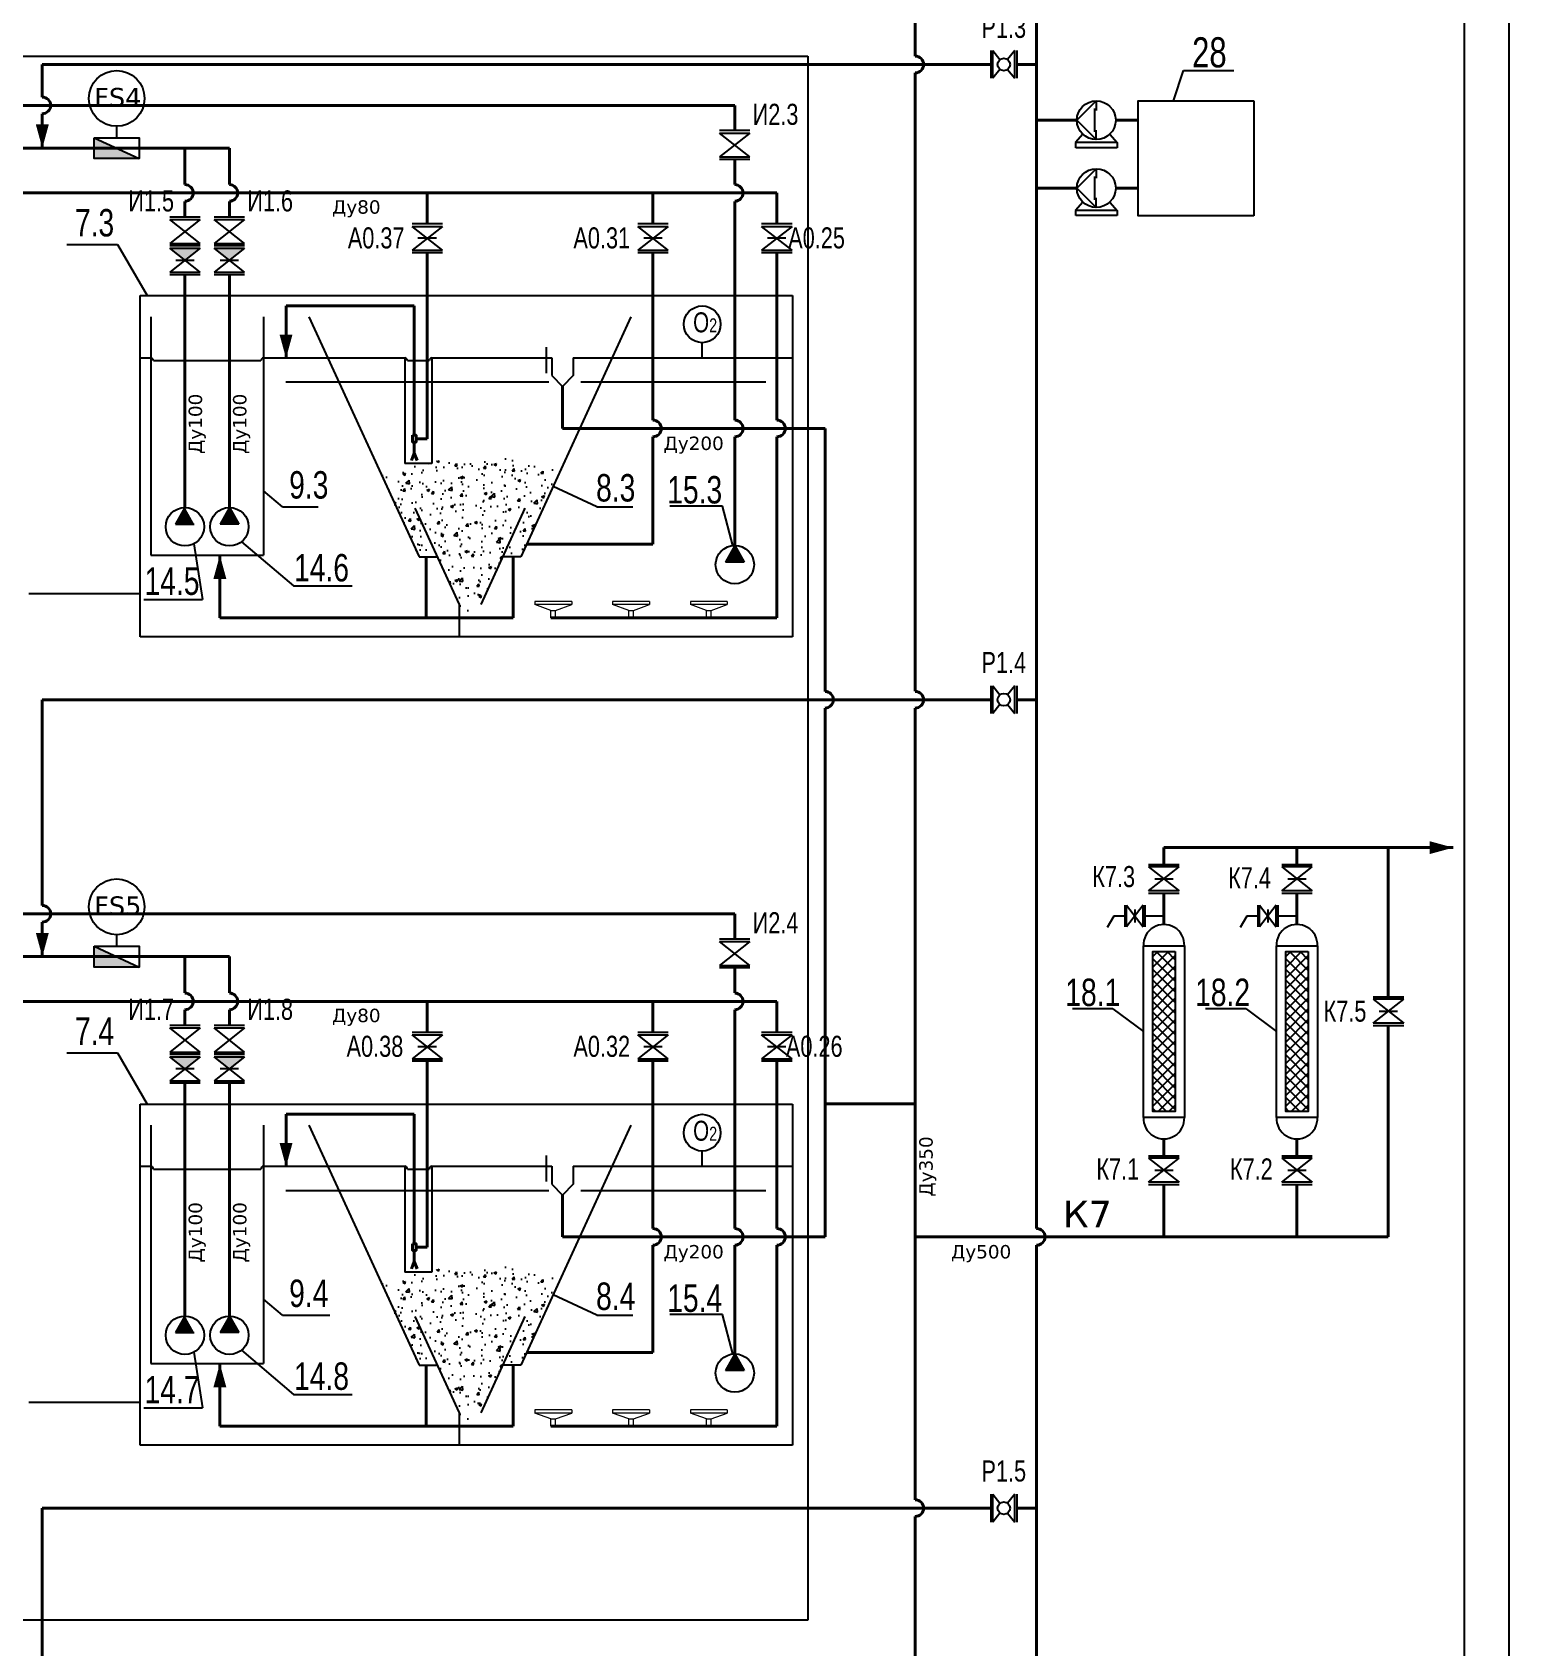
# Model space of a CAD drawing. Extents: x 431547 to 432141, y 118589 to 119430.
# Drawn here: x 431975.7 to 432141.1, y 119051.7 to 119232.6 of the extents above; entities that cross this region are included whole.
import ezdxf

# ---------------------------------------------------------------- set-up
doc = ezdxf.new("R2010")
doc.units = 0
doc.header["$LTSCALE"] = 300
doc.header["$MEASUREMENT"] = 0
doc.linetypes.add('DASHED2', pattern=[9.525, 6.35, -3.175])
doc.linetypes.add('HIDDEN2', pattern=[4.7625, 3.175, -1.5875])
for name, color, linetype in [('1', 7, 'CONTINUOUS'), ('Обозначение задвижек', 7, 'CONTINUOUS'), ('Слой1', 7, 'CONTINUOUS')]:
    doc.layers.add(name, color=color, linetype=linetype)
for name, color, linetype, lineweight, true_color in [('А0', 7, 'CONTINUOUS', 40, 0x00befa), ('И1', 7, 'CONTINUOUS', 40, 0xfa8200), ('И2', 7, 'CONTINUOUS', 40, 0xc86400), ('К7', 7, 'CONTINUOUS', 40, 0x0000fa), ('Р1', 7, 'CONTINUOUS', 40, 0xfa00fa)]:
    doc.layers.add(name, color=color, linetype=linetype, lineweight=lineweight, true_color=true_color)
doc.layers.add('воздух', color=140, linetype='CONTINUOUS', lineweight=15)
doc.layers.add('Запорная арматура', color=200, linetype='CONTINUOUS', lineweight=20)
doc.styles.add('MONARCH', font='monarch', dxfattribs={"width": 0.77})

msp = doc.modelspace()

# ---------------------------------------------------------------- hatches: boundary and pattern name
at = {"layer": '1', "ltscale": 0.5}
for points in [[(431982.67, 119220.75), (431982.67, 119218.42), (431987.7, 119218.42)], [(431982.67, 119130.2), (431982.67, 119127.87), (431987.7, 119127.87)]]:
    msp.add_hatch(color=256, dxfattribs=at).paths.add_polyline_path(points)
at = {"layer": '1', "ltscale": 0.4}
h = msp.add_hatch(color=256, dxfattribs=at)
h.dxf.hatch_style = 1
h.paths.add_polyline_path([(431992.84, 119207.02), (431994.55, 119208.37), (431991.13, 119208.37)])
h = msp.add_hatch(color=256, dxfattribs=at)
h.dxf.hatch_style = 1
h.paths.add_polyline_path([(431997.81, 119207.02), (431999.52, 119208.37), (431996.1, 119208.37)])
h = msp.add_hatch(dxfattribs=at)
h.set_pattern_fill('AR-CONC', color=34, scale=0.447867)
h.set_pattern_definition([(50, (429424.4313, 120249.917), (3.2123723, -0.2810462), [0.3359003, -3.6949035]), (355, (429424.4313, 120249.917), (-0.6214216, 3.368821), [0.2687203, -2.9559228]), (100.45144, (429424.699, 120249.8936), (2.5909508, 3.087775), [0.2854713, -3.1401848]), (46.1842, (429424.4313, 120250.8127), (4.7798227, -0.7413064), [0.5038505, -5.542355]), (96.63564, (429424.8296, 120250.751), (4.186043, 4.362757), [0.428207, -4.71028]), (351.18416, (429424.4313, 120250.8127), (4.186043, 4.362757), [0.40308, -4.433884]), (21, (429424.8792, 120250.5888), (2.6733503, -1.8031975), [0.3359003, -3.6949035]), (326, (429424.8792, 120250.5888), (1.0897293, 3.2477084), [0.2687203, -2.9559228]), (71.45144, (429425.102, 120250.4385), (3.7630795, 1.444511), [0.2854713, -3.1401848]), (37.5, (429424.4313, 120249.917), (0.05446, 1.49092202), [0, -2.9200934, 0, -3.0007095, 0, -2.9671195]), (7.5, (429424.4313, 120249.917), (1.1782019, 1.7664403), [0, -1.7108523, 0, -2.8529134, 0, -1.1308644]), (327.5, (429423.4326, 120249.917), (2.390815, -0.10101585), [0, -1.1196677, 0, -3.4933633, 0, -4.6354244]), (317.5, (429422.9847, 120249.917), (2.611899, 0.4483373), [0, -1.455568, 0, -2.3199515, 0, -3.2918231])])
edge = h.paths.add_edge_path()
edge.add_spline(control_points=[(432024.76, 119185.41), (432024.47, 119185.38), (432023.23, 119185.19), (432019.64, 119183.97), (432016.47, 119183.96), (432014.4, 119183.95)], knot_values=[0, 0, 0, 0, 80.804269, 342.164733, 830.449842, 830.449842, 830.449842, 830.449842], degree=3, periodic=0)
edge.add_line((432014.4, 119183.95), (432019.06, 119173.82))
edge.add_line((432019.06, 119173.82), (432021.09, 119173.82))
edge.add_line((432021.09, 119173.82), (432020.89, 119174.25))
edge.add_line((432020.89, 119174.25), (432024.76, 119175.87))
edge.add_line((432024.76, 119175.87), (432024.76, 119185.41))
edge = h.paths.add_edge_path()
edge.add_spline(control_points=[(432034.87, 119183.43), (432033.74, 119183.65), (432028.14, 119185.21), (432025.84, 119185.51), (432024.76, 119185.41)], knot_values=[830.449842, 830.449842, 830.449842, 830.449842, 1167.258754, 1468.321581, 1468.321581, 1468.321581, 1468.321581], degree=3, periodic=0)
edge.add_line((432024.76, 119185.41), (432024.76, 119175.87))
edge.add_line((432024.76, 119175.87), (432028.62, 119174.25))
edge.add_line((432028.62, 119174.25), (432028.42, 119173.82))
edge.add_line((432028.42, 119173.82), (432030.46, 119173.82))
edge.add_line((432030.46, 119173.82), (432034.87, 119183.43))
h.paths.add_polyline_path([(432028.62, 119174.25), (432024.76, 119175.87), (432020.89, 119174.25), (432021.09, 119173.82), (432024.2, 119167.05), (432025.31, 119167.05)])
at = {"layer": '1', "ltscale": 0.3}
h = msp.add_hatch(color=124, dxfattribs=at)
h.dxf.hatch_style = 1
h.paths.add_polyline_path([(431992.84, 119179.33), (431991.78, 119177.47), (431993.88, 119177.47)])
h = msp.add_hatch(color=124, dxfattribs=at)
h.dxf.hatch_style = 1
h.paths.add_polyline_path([(431997.81, 119179.33), (431998.86, 119177.47), (431996.77, 119177.47)])
h = msp.add_hatch(color=1, dxfattribs=at)
h.dxf.hatch_style = 1
h.paths.add_polyline_path([(432054.42, 119175.09), (432055.47, 119173.23), (432053.38, 119173.23)])
at = {"layer": '1'}
h = msp.add_hatch(dxfattribs=at)
h.set_pattern_fill('ANSI37', color=124, scale=0.266588, angle=-90, style=0)
h.set_pattern_definition([(315, (431581.0184, 119364.1285), (0.5985061, 0.5985061), []), (45, (431581.0184, 119364.1285), (-0.5985061, 0.5985061), [])])
h.paths.add_polyline_path([(432101.24, 119111.68), (432103.75, 119111.68), (432103.75, 119129.59), (432101.24, 119129.59)])
h = msp.add_hatch(dxfattribs=at)
h.set_pattern_fill('ANSI37', color=124, scale=0.266588, angle=-90, style=0)
h.set_pattern_definition([(315, (431595.9244, 119364.1285), (0.5985061, 0.5985061), []), (45, (431595.9244, 119364.1285), (-0.5985061, 0.5985061), [])])
h.paths.add_polyline_path([(432116.14, 119111.68), (432118.66, 119111.68), (432118.66, 119129.59), (432116.14, 119129.59)])
at = {"layer": '1', "ltscale": 0.4}
h = msp.add_hatch(color=256, dxfattribs=at)
h.dxf.hatch_style = 1
h.paths.add_polyline_path([(431992.84, 119116.47), (431994.55, 119117.82), (431991.13, 119117.82)])
h = msp.add_hatch(color=256, dxfattribs=at)
h.dxf.hatch_style = 1
h.paths.add_polyline_path([(431997.81, 119116.47), (431999.52, 119117.82), (431996.1, 119117.82)])
h = msp.add_hatch(dxfattribs=at)
h.set_pattern_fill('AR-CONC', color=34, scale=0.447867)
h.set_pattern_definition([(50, (429424.4313, 120159.3676), (3.2123723, -0.2810462), [0.3359003, -3.6949035]), (355, (429424.4313, 120159.3676), (-0.6214216, 3.368821), [0.2687203, -2.9559228]), (100.45144, (429424.699, 120159.344), (2.5909508, 3.087775), [0.2854713, -3.1401848]), (46.1842, (429424.4313, 120160.2633), (4.7798227, -0.7413064), [0.5038505, -5.542355]), (96.63564, (429424.8296, 120160.2015), (4.186043, 4.362757), [0.428207, -4.71028]), (351.18416, (429424.4313, 120160.2633), (4.186043, 4.362757), [0.40308, -4.433884]), (21, (429424.8792, 120160.0394), (2.6733503, -1.8031975), [0.3359003, -3.6949035]), (326, (429424.8792, 120160.0394), (1.0897293, 3.2477084), [0.2687203, -2.9559228]), (71.45144, (429425.102, 120159.889), (3.7630795, 1.444511), [0.2854713, -3.1401848]), (37.5, (429424.4313, 120159.3676), (0.05446, 1.49092202), [0, -2.9200934, 0, -3.0007095, 0, -2.9671195]), (7.5, (429424.4313, 120159.3676), (1.1782019, 1.7664403), [0, -1.7108523, 0, -2.8529134, 0, -1.1308644]), (327.5, (429423.4326, 120159.3676), (2.390815, -0.10101585), [0, -1.1196677, 0, -3.4933633, 0, -4.6354244]), (317.5, (429422.9847, 120159.3676), (2.611899, 0.4483373), [0, -1.455568, 0, -2.3199515, 0, -3.2918231])])
edge = h.paths.add_edge_path()
edge.add_spline(control_points=[(432024.76, 119094.86), (432024.47, 119094.83), (432023.23, 119094.64), (432019.64, 119093.42), (432016.47, 119093.41), (432014.4, 119093.4)], knot_values=[0, 0, 0, 0, 80.804269, 342.164733, 830.449842, 830.449842, 830.449842, 830.449842], degree=3, periodic=0)
edge.add_line((432014.4, 119093.4), (432019.06, 119083.27))
edge.add_line((432019.06, 119083.27), (432021.09, 119083.27))
edge.add_line((432021.09, 119083.27), (432020.89, 119083.7))
edge.add_line((432020.89, 119083.7), (432024.76, 119085.32))
edge.add_line((432024.76, 119085.32), (432024.76, 119094.86))
edge = h.paths.add_edge_path()
edge.add_spline(control_points=[(432034.87, 119092.88), (432033.74, 119093.1), (432028.14, 119094.66), (432025.84, 119094.96), (432024.76, 119094.86)], knot_values=[830.449842, 830.449842, 830.449842, 830.449842, 1167.258754, 1468.321581, 1468.321581, 1468.321581, 1468.321581], degree=3, periodic=0)
edge.add_line((432024.76, 119094.86), (432024.76, 119085.32))
edge.add_line((432024.76, 119085.32), (432028.62, 119083.7))
edge.add_line((432028.62, 119083.7), (432028.42, 119083.27))
edge.add_line((432028.42, 119083.27), (432030.46, 119083.27))
edge.add_line((432030.46, 119083.27), (432034.87, 119092.88))
h.paths.add_polyline_path([(432028.62, 119083.7), (432024.76, 119085.32), (432020.89, 119083.7), (432021.09, 119083.27), (432024.2, 119076.5), (432025.31, 119076.5)])
at = {"layer": '1', "ltscale": 0.3}
h = msp.add_hatch(color=1, dxfattribs=at)
h.dxf.hatch_style = 1
h.paths.add_polyline_path([(431992.84, 119088.78), (431991.78, 119086.92), (431993.88, 119086.92)])
h = msp.add_hatch(color=1, dxfattribs=at)
h.dxf.hatch_style = 1
h.paths.add_polyline_path([(431997.81, 119088.78), (431998.86, 119086.92), (431996.77, 119086.92)])
h = msp.add_hatch(color=1, dxfattribs=at)
h.dxf.hatch_style = 1
h.paths.add_polyline_path([(432054.42, 119084.54), (432055.47, 119082.68), (432053.38, 119082.68)])

# ---------------------------------------------------------------- linework, layer by layer
at = {"layer": '1'}
for p, q in [((432083.09, 119230.52), (432083.09, 119227.41)), ((432083.34, 119227.41), (432083.34, 119230.52)), ((432083.34, 119230.52), (432084.13, 119229.51)), ((432085.78, 119230.52), (432084.99, 119229.51)), ((432085.78, 119227.41), (432085.78, 119230.52)), ((432086.02, 119230.52), (432086.02, 119227.41)), ((432084.13, 119228.41), (432083.34, 119227.41)), ((432084.99, 119228.41), (432085.78, 119227.41)), ((432056.13, 119221.55), (432052.71, 119221.55)), ((432052.71, 119221.28), (432056.13, 119221.28)), ((432056.13, 119221.28), (432052.71, 119218.6)), ((432056.13, 119218.6), (432052.71, 119221.28)), ((432093.41, 119221.16), (432092.59, 119220.21)), ((432096.43, 119221.16), (432097.24, 119220.21)), ((432052.71, 119218.6), (432056.13, 119218.6)), ((432056.13, 119218.33), (432052.71, 119218.33)), ((432093.41, 119213.55), (432092.59, 119212.6)), ((432096.43, 119213.55), (432097.24, 119212.6)), ((431994.55, 119211.86), (431991.13, 119211.86)), ((431999.52, 119211.86), (431996.1, 119211.86)), ((431991.13, 119211.59), (431994.55, 119211.59)), ((431994.55, 119211.59), (431991.13, 119208.9)), ((431994.55, 119208.9), (431991.13, 119211.59)), ((431996.1, 119211.59), (431999.52, 119211.59)), ((431999.52, 119211.59), (431996.1, 119208.9)), ((431999.52, 119208.9), (431996.1, 119211.59)), ((432021.69, 119211.1), (432018.27, 119211.1)), ((432018.27, 119210.83), (432021.69, 119210.83)), ((432021.69, 119210.83), (432018.27, 119208.15)), ((432021.69, 119208.15), (432018.27, 119210.83)), ((432046.97, 119211.1), (432043.55, 119211.1)), ((432043.55, 119210.83), (432046.97, 119210.83)), ((432046.97, 119210.83), (432043.55, 119208.15)), ((432046.97, 119208.15), (432043.55, 119210.83)), ((432060.85, 119211.1), (432057.42, 119211.1)), ((432057.42, 119210.83), (432060.85, 119210.83)), ((432060.85, 119210.83), (432057.42, 119208.15)), ((432060.85, 119208.15), (432057.42, 119210.83)), ((431991.13, 119208.9), (431994.55, 119208.9)), ((431994.55, 119208.63), (431991.13, 119208.63)), ((431991.13, 119208.37), (431994.55, 119208.37)), ((431994.55, 119208.37), (431991.13, 119205.68)), ((431994.55, 119205.68), (431991.13, 119208.37)), ((431996.1, 119208.9), (431999.52, 119208.9)), ((431999.52, 119208.63), (431996.1, 119208.63)), ((431996.1, 119208.37), (431999.52, 119208.37)), ((431999.52, 119208.37), (431996.1, 119205.68)), ((431999.52, 119205.68), (431996.1, 119208.37)), ((432018.27, 119208.15), (432021.69, 119208.15)), ((432021.01, 119209.49), (432018.94, 119209.49)), ((432021.01, 119209.49), (432018.95, 119209.49)), ((432043.55, 119208.15), (432046.97, 119208.15)), ((432046.29, 119209.49), (432044.22, 119209.49)), ((432046.29, 119209.49), (432044.23, 119209.49)), ((432057.42, 119208.15), (432060.85, 119208.15)), ((432060.16, 119209.49), (432058.1, 119209.49)), ((432060.16, 119209.49), (432058.11, 119209.49)), ((431993.87, 119207.02), (431991.8, 119207.02)), ((431993.87, 119207.02), (431991.81, 119207.02)), ((431998.84, 119207.02), (431996.77, 119207.02)), ((431998.84, 119207.02), (431996.78, 119207.02)), ((432021.69, 119207.88), (432018.27, 119207.88)), ((432046.97, 119207.88), (432043.55, 119207.88)), ((432060.85, 119207.88), (432057.42, 119207.88)), ((431991.13, 119205.68), (431994.55, 119205.68)), ((431994.55, 119205.41), (431991.13, 119205.41)), ((431996.1, 119205.68), (431999.52, 119205.68)), ((431999.52, 119205.41), (431996.1, 119205.41)), ((432083.09, 119159.37), (432083.09, 119156.25)), ((432083.34, 119156.25), (432083.34, 119159.37)), ((432083.34, 119159.37), (432084.13, 119158.36)), ((432085.78, 119159.37), (432084.99, 119158.36)), ((432085.78, 119156.25), (432085.78, 119159.37)), ((432086.02, 119159.37), (432086.02, 119156.25)), ((432084.13, 119157.26), (432083.34, 119156.25)), ((432084.99, 119157.26), (432085.78, 119156.25)), ((432100.78, 119139.35), (432104.2, 119139.35)), ((432104.2, 119139.08), (432100.78, 119139.08)), ((432100.78, 119139.08), (432104.2, 119136.4)), ((432100.78, 119136.4), (432104.2, 119139.08)), ((432101.46, 119137.74), (432103.52, 119137.74)), ((432101.46, 119137.74), (432103.53, 119137.74)), ((432115.69, 119139.35), (432119.11, 119139.35)), ((432119.11, 119139.08), (432115.69, 119139.08)), ((432115.69, 119139.08), (432119.11, 119136.4)), ((432115.69, 119136.4), (432119.11, 119139.08)), ((432116.37, 119137.74), (432118.43, 119137.74)), ((432116.37, 119137.74), (432118.44, 119137.74)), ((432104.2, 119136.4), (432100.78, 119136.4)), ((432100.78, 119136.13), (432104.2, 119136.13)), ((432119.11, 119136.4), (432115.69, 119136.4)), ((432115.69, 119136.13), (432119.11, 119136.13)), ((432056.13, 119131), (432052.71, 119131)), ((432052.71, 119130.73), (432056.13, 119130.73)), ((432056.13, 119130.73), (432052.71, 119128.05)), ((432056.13, 119128.05), (432052.71, 119130.73)), ((432052.71, 119128.05), (432056.13, 119128.05)), ((432056.13, 119127.78), (432052.71, 119127.78)), ((432125.92, 119124.53), (432129.35, 119124.53)), ((432129.35, 119124.26), (432125.92, 119124.26)), ((432125.92, 119124.26), (432129.35, 119121.58)), ((432125.92, 119121.58), (432129.35, 119124.26)), ((431994.55, 119121.31), (431991.13, 119121.31)), ((431999.52, 119121.31), (431996.1, 119121.31)), ((432129.35, 119121.58), (432125.92, 119121.58)), ((432125.92, 119121.31), (432129.35, 119121.31)), ((432126.61, 119122.92), (432128.66, 119122.92)), ((432126.61, 119122.92), (432128.67, 119122.92)), ((431991.13, 119121.04), (431994.55, 119121.04)), ((431994.55, 119121.04), (431991.13, 119118.35)), ((431994.55, 119118.35), (431991.13, 119121.04)), ((431996.1, 119121.04), (431999.52, 119121.04)), ((431999.52, 119121.04), (431996.1, 119118.35)), ((431999.52, 119118.35), (431996.1, 119121.04)), ((432021.69, 119120.55), (432018.27, 119120.55)), ((432018.27, 119120.28), (432021.69, 119120.28)), ((432021.69, 119120.28), (432018.27, 119117.6)), ((432021.69, 119117.6), (432018.27, 119120.28)), ((432046.97, 119120.55), (432043.55, 119120.55)), ((432043.55, 119120.28), (432046.97, 119120.28)), ((432046.97, 119120.28), (432043.55, 119117.6)), ((432046.97, 119117.6), (432043.55, 119120.28)), ((432060.85, 119120.55), (432057.42, 119120.55)), ((432057.42, 119120.28), (432060.85, 119120.28)), ((432060.85, 119120.28), (432057.42, 119117.6)), ((432060.85, 119117.6), (432057.42, 119120.28)), ((431991.13, 119118.35), (431994.55, 119118.35)), ((431994.55, 119118.08), (431991.13, 119118.08)), ((431991.13, 119117.82), (431994.55, 119117.82)), ((431994.55, 119117.82), (431991.13, 119115.13)), ((431994.55, 119115.13), (431991.13, 119117.82)), ((431996.1, 119118.35), (431999.52, 119118.35)), ((431999.52, 119118.08), (431996.1, 119118.08)), ((431996.1, 119117.82), (431999.52, 119117.82)), ((431999.52, 119117.82), (431996.1, 119115.13)), ((431999.52, 119115.13), (431996.1, 119117.82)), ((432021.01, 119118.94), (432018.94, 119118.94)), ((432021.01, 119118.94), (432018.95, 119118.94)), ((432046.29, 119118.94), (432044.22, 119118.94)), ((432046.29, 119118.94), (432044.23, 119118.94)), ((432060.16, 119118.94), (432058.1, 119118.94)), ((432060.16, 119118.94), (432058.11, 119118.94)), ((431993.87, 119116.47), (431991.8, 119116.47)), ((431993.87, 119116.47), (431991.81, 119116.47)), ((431998.84, 119116.47), (431996.77, 119116.47)), ((431998.84, 119116.47), (431996.78, 119116.47)), ((432018.27, 119117.6), (432021.69, 119117.6)), ((432021.69, 119117.33), (432018.27, 119117.33)), ((432043.55, 119117.6), (432046.97, 119117.6)), ((432046.97, 119117.33), (432043.55, 119117.33)), ((432057.42, 119117.6), (432060.85, 119117.6)), ((432060.85, 119117.33), (432057.42, 119117.33)), ((431991.13, 119115.13), (431994.55, 119115.13)), ((431994.55, 119114.86), (431991.13, 119114.86)), ((431996.1, 119115.13), (431999.52, 119115.13)), ((431999.52, 119114.86), (431996.1, 119114.86)), ((432100.78, 119106.72), (432104.2, 119106.72)), ((432104.2, 119106.45), (432100.78, 119106.45)), ((432100.78, 119103.77), (432104.2, 119106.45)), ((432100.78, 119106.45), (432104.2, 119103.77)), ((432101.46, 119105.11), (432103.52, 119105.11)), ((432101.46, 119105.11), (432103.53, 119105.11)), ((432115.69, 119106.72), (432119.11, 119106.72)), ((432119.11, 119106.45), (432115.69, 119106.45)), ((432115.69, 119103.77), (432119.11, 119106.45)), ((432115.69, 119106.45), (432119.11, 119103.77)), ((432116.37, 119105.11), (432118.43, 119105.11)), ((432116.37, 119105.11), (432118.44, 119105.11)), ((432104.2, 119103.77), (432100.78, 119103.77)), ((432100.78, 119103.5), (432104.2, 119103.5)), ((432119.11, 119103.77), (432115.69, 119103.77)), ((432115.69, 119103.5), (432119.11, 119103.5)), ((432083.09, 119068.82), (432083.09, 119065.7)), ((432083.34, 119065.7), (432083.34, 119068.82)), ((432083.34, 119068.82), (432084.13, 119067.81)), ((432085.78, 119068.82), (432084.99, 119067.81)), ((432085.78, 119065.7), (432085.78, 119068.82)), ((432086.02, 119068.82), (432086.02, 119065.7)), ((432084.13, 119066.71), (432083.34, 119065.7)), ((432084.99, 119066.71), (432085.78, 119065.7))]:
    msp.add_line(p, q, dxfattribs=at)
at = {"layer": '1', "ltscale": 10}
for p, q in [((432092.75, 119222.72), (432094.92, 119224.88)), ((432094.92, 119224.88), (432094.92, 119223.82)), ((432092.75, 119222.72), (432094.92, 119220.56)), ((432094.73, 119224.02), (432094.73, 119221.4)), ((431985.19, 119220.75), (431985.19, 119222.04)), ((432094.92, 119220.56), (432094.92, 119221.62)), ((432092.75, 119215.11), (432094.92, 119217.27)), ((432094.92, 119217.27), (432094.92, 119216.21)), ((432094.73, 119216.41), (432094.73, 119213.79)), ((432092.75, 119215.11), (432094.92, 119212.95)), ((432094.92, 119212.95), (432094.92, 119214.01)), ((431985.19, 119130.2), (431985.19, 119131.49))]:
    msp.add_line(p, q, dxfattribs=at)
at = {"layer": '1', "ltscale": 0.4}
for p, q in [((432112.57, 119224.88), (432112.57, 119212.01)), ((432096.78, 119123.19), (432092.25, 119123.19)), ((432096.78, 119123.19), (432100.19, 119120.63)), ((432111.69, 119123.19), (432107.15, 119123.19)), ((432111.69, 119123.19), (432115.1, 119120.63))]:
    msp.add_line(p, q, dxfattribs=at)
at = {"layer": '1', "ltscale": 0.5}
for p, q in [((431982.67, 119220.75), (431987.7, 119218.42)), ((431982.67, 119130.2), (431987.7, 119127.87))]:
    msp.add_line(p, q, dxfattribs=at)
at = {"layer": '1', "ltscale": 0.166667}
for p, q in [((432092.59, 119220.21), (432092.59, 119219.64)), ((432097.24, 119220.21), (432092.59, 119220.21)), ((432097.27, 119219.64), (432092.62, 119219.64)), ((432097.24, 119220.21), (432097.24, 119219.64)), ((432092.59, 119212.6), (432092.59, 119212.03)), ((432097.24, 119212.6), (432092.59, 119212.6)), ((432097.27, 119212.03), (432092.62, 119212.03)), ((432097.24, 119212.6), (432097.24, 119212.03))]:
    msp.add_line(p, q, dxfattribs=at)
at = {"layer": '1', "color": 1, "ltscale": 0.4}
for p, q in [((431979.61, 119208.79), (431985.27, 119208.79)), ((431985.27, 119208.79), (431988.61, 119203.07)), ((431987.83, 119164.86), (431987.83, 119203.07)), ((431987.83, 119203.07), (432060.9, 119203.07)), ((432060.9, 119203.07), (432060.9, 119164.86)), ((431989, 119200.7), (431989, 119174)), ((432001.64, 119200.7), (432001.64, 119174)), ((432006.71, 119200.7), (432019.06, 119173.82)), ((432042.8, 119200.7), (432030.46, 119173.82)), ((432033.29, 119197.29), (432033.29, 119194.39)), ((432017.45, 119196.11), (432017.45, 119184.25)), ((432020.51, 119196.11), (432020.51, 119184.25)), ((432033.94, 119196.11), (432033.94, 119194.11)), ((432036.31, 119196.11), (432036.31, 119194.11)), ((432033.94, 119194.11), (432035.12, 119192.88)), ((432036.31, 119194.11), (432035.12, 119192.88)), ((432020.51, 119184.25), (432017.45, 119184.25)), ((432003.76, 119179.43), (432001.64, 119181.22)), ((432038.99, 119179.43), (432034.07, 119181.69)), ((432003.76, 119179.43), (432007.77, 119179.43)), ((432018.59, 119179.26), (432023.54, 119168.48)), ((432030.92, 119179.26), (432025.97, 119168.48)), ((432038.99, 119179.43), (432043, 119179.43)), ((432053.04, 119179.49), (432047.16, 119179.49)), ((432054.2, 119175.08), (432053.04, 119179.49)), ((431989, 119174), (432001.64, 119174)), ((431993.82, 119175.27), (431994.79, 119169.04)), ((431999.17, 119175.5), (432005.01, 119170.55)), ((432019.06, 119173.82), (432021.09, 119173.82)), ((432030.46, 119173.82), (432028.42, 119173.82)), ((432005.01, 119170.55), (432011.55, 119170.55)), ((431988.25, 119169.04), (431994.79, 119169.04)), ((432023.54, 119168.48), (432023.54, 119164.86)), ((432060.9, 119164.86), (431987.83, 119164.86)), ((431979.61, 119118.24), (431985.27, 119118.24)), ((431985.27, 119118.24), (431988.61, 119112.52)), ((431987.83, 119074.32), (431987.83, 119112.52)), ((431987.83, 119112.52), (432060.9, 119112.52)), ((432060.9, 119112.52), (432060.9, 119074.32)), ((431989, 119110.15), (431989, 119083.45)), ((432001.64, 119110.15), (432001.64, 119083.45)), ((432006.71, 119110.15), (432019.06, 119083.27)), ((432042.8, 119110.15), (432030.46, 119083.27)), ((432017.45, 119105.56), (432017.45, 119093.7)), ((432020.51, 119105.56), (432020.51, 119093.7)), ((432033.29, 119106.74), (432033.29, 119103.84)), ((432033.94, 119105.56), (432033.94, 119103.56)), ((432036.31, 119105.56), (432036.31, 119103.56)), ((432033.94, 119103.56), (432035.12, 119102.33)), ((432036.31, 119103.56), (432035.12, 119102.33)), ((432020.51, 119093.7), (432017.45, 119093.7)), ((432003.76, 119088.88), (432001.64, 119090.67)), ((432038.99, 119088.88), (432034.07, 119091.14)), ((432003.76, 119088.88), (432009.08, 119088.88)), ((432038.99, 119088.88), (432043, 119088.88)), ((432053.04, 119088.94), (432047.16, 119088.94)), ((432054.2, 119084.53), (432053.04, 119088.94)), ((432018.59, 119088.71), (432023.54, 119077.93)), ((432030.92, 119088.71), (432025.97, 119077.93)), ((431989, 119083.45), (432001.64, 119083.45)), ((431993.82, 119084.72), (431994.79, 119078.49)), ((431999.17, 119084.95), (432005.01, 119080)), ((432019.06, 119083.27), (432021.09, 119083.27)), ((432030.46, 119083.27), (432028.42, 119083.27)), ((432005.01, 119080), (432011.55, 119080)), ((431988.25, 119078.49), (431994.79, 119078.49)), ((432023.54, 119077.93), (432023.54, 119074.32)), ((432060.9, 119074.32), (431987.83, 119074.32))]:
    msp.add_line(p, q, dxfattribs=at)
at = {"layer": '1', "color": 4, "ltscale": 0.4}
for p, q in [((431987.83, 119196.11), (431989, 119196.11)), ((431989.3, 119195.79), (432001.35, 119195.79)), ((432001.64, 119196.11), (432017.45, 119196.11)), ((432017.75, 119195.79), (432020.21, 119195.79)), ((432020.51, 119196.11), (432033.94, 119196.11)), ((432036.31, 119196.11), (432060.9, 119196.11)), ((431987.83, 119105.56), (431989, 119105.56)), ((431989.3, 119105.24), (432001.35, 119105.24)), ((432001.64, 119105.56), (432017.45, 119105.56)), ((432017.75, 119105.24), (432020.21, 119105.24)), ((432020.51, 119105.56), (432033.94, 119105.56)), ((432036.31, 119105.56), (432060.9, 119105.56))]:
    msp.add_line(p, q, dxfattribs=at)
at = {"layer": '1', "color": 4, "linetype": 'HIDDEN2', "ltscale": 0.25}
for p, q in [((432004.12, 119193.4), (432033.58, 119193.4)), ((432037.19, 119193.4), (432057.91, 119193.4)), ((432004.12, 119102.85), (432033.58, 119102.85)), ((432037.19, 119102.85), (432057.91, 119102.85))]:
    msp.add_line(p, q, dxfattribs=at)
at = {"layer": '1', "color": 124}
for p, q in [((431992.84, 119179.33), (431991.78, 119177.47)), ((431997.81, 119179.33), (431996.77, 119177.47)), ((431997.81, 119179.33), (431998.86, 119177.47)), ((431997.81, 119088.78), (431996.77, 119086.92))]:
    msp.add_line(p, q, dxfattribs=at)
at = {"layer": '1', "color": 124, "ltscale": 0.3}
for p, q in [((431991.78, 119177.47), (431993.88, 119177.47)), ((431998.86, 119177.47), (431996.77, 119177.47))]:
    msp.add_line(p, q, dxfattribs=at)
at = {"layer": '1', "color": 1}
for p, q in [((432054.42, 119175.09), (432053.38, 119173.23)), ((432054.42, 119175.09), (432055.47, 119173.23)), ((431992.84, 119088.78), (431991.78, 119086.92)), ((431997.81, 119088.78), (431998.86, 119086.92)), ((432054.42, 119084.54), (432053.38, 119082.68)), ((432054.42, 119084.54), (432055.47, 119082.68))]:
    msp.add_line(p, q, dxfattribs=at)
at = {"layer": '1', "color": 1, "ltscale": 0.3}
for p, q in [((432055.47, 119173.23), (432053.38, 119173.23)), ((431991.78, 119086.92), (431993.88, 119086.92)), ((431998.86, 119086.92), (431996.77, 119086.92)), ((432055.47, 119082.68), (432053.38, 119082.68))]:
    msp.add_line(p, q, dxfattribs=at)
at = {"layer": '1', "color": 22, "ltscale": 0.4}
for p, q in [((431975.34, 119169.69), (431987.83, 119169.69)), ((431975.34, 119079.14), (431987.83, 119079.14))]:
    msp.add_line(p, q, dxfattribs=at)
at = {"layer": '1', "color": 64}
for p, q in [((432098.1, 119134.78), (432098.1, 119132.38)), ((432098.29, 119132.38), (432098.29, 119134.78)), ((432100.17, 119134.78), (432098.29, 119132.38)), ((432098.29, 119134.78), (432100.17, 119132.38)), ((432099.23, 119134.3), (432099.23, 119132.86)), ((432099.23, 119134.3), (432099.23, 119132.86)), ((432100.17, 119132.38), (432100.17, 119134.78)), ((432100.36, 119134.78), (432100.36, 119132.38)), ((432113.01, 119134.78), (432113.01, 119132.38)), ((432113.2, 119132.38), (432113.2, 119134.78)), ((432115.08, 119134.78), (432113.2, 119132.38)), ((432113.2, 119134.78), (432115.08, 119132.38)), ((432114.14, 119134.3), (432114.14, 119132.86)), ((432114.14, 119134.3), (432114.14, 119132.86)), ((432115.08, 119132.38), (432115.08, 119134.78)), ((432115.26, 119134.78), (432115.26, 119132.38))]:
    msp.add_line(p, q, dxfattribs=at)
at = {"layer": '1', "color": 64, "ltscale": 0.4}
for p, q in [((432096.89, 119133.58), (432096.14, 119132.29)), ((432098.1, 119133.58), (432096.89, 119133.58)), ((432102.49, 119133.58), (432100.36, 119133.58)), ((432111.79, 119133.58), (432111.05, 119132.29)), ((432113.01, 119133.58), (432111.79, 119133.58)), ((432117.4, 119133.58), (432115.26, 119133.58))]:
    msp.add_line(p, q, dxfattribs=at)
at = {"layer": '1', "ltscale": 0.4}
for points in [[(431547.12, 119429.85), (432141.12, 119429.85), (432141.12, 118588.85), (431547.12, 118588.85)], [(432136.12, 118593.85), (431567.12, 118593.85), (431567.12, 119424.85), (432136.12, 119424.85)]]:
    msp.add_lwpolyline(points, close=True, dxfattribs=at)
at = {"layer": '1', "linetype": 'DASHED2', "ltscale": 0.4}
msp.add_lwpolyline([(431803.16, 119229.88), (432062.6, 119229.88), (432062.6, 119054.7), (431803.16, 119054.7)], close=True, dxfattribs=at)
at = {"layer": '1', "ltscale": 0.4}
msp.add_lwpolyline([(432112.57, 119212.01), (432099.6, 119212.01), (432099.6, 119224.88), (432112.57, 119224.88)], dxfattribs=at)
at = {"layer": '1', "ltscale": 0.5}
for points in [[(431982.67, 119220.75), (431987.7, 119220.75), (431987.7, 119218.42), (431982.67, 119218.42)], [(431982.67, 119130.2), (431987.7, 119130.2), (431987.7, 119127.87), (431982.67, 119127.87)]]:
    msp.add_lwpolyline(points, close=True, dxfattribs=at)
at = {"layer": '1', "color": 124}
for points in [[(432104.79, 119130.24), (432104.79, 119111.02), (432100.19, 119111.02), (432100.19, 119130.24)], [(432103.75, 119129.59), (432103.75, 119111.68), (432101.24, 119111.68), (432101.24, 119129.59)], [(432119.7, 119130.24), (432119.7, 119111.02), (432115.1, 119111.02), (432115.1, 119130.24)], [(432118.66, 119129.59), (432118.66, 119111.68), (432116.14, 119111.68), (432116.14, 119129.59)]]:
    msp.add_lwpolyline(points, close=True, dxfattribs=at)
at = {"layer": '1', "ltscale": 0.5}
for centre in [(431985.19, 119225.16), (431985.19, 119134.61)]:
    msp.add_circle(centre, 3.12, dxfattribs=at)
at = {"layer": '1'}
for centre in [(432094.92, 119222.72), (432094.92, 119215.11)]:
    msp.add_circle(centre, 2.17, dxfattribs=at)
at = {"layer": '1', "color": 1}
for centre in [(431992.83, 119177.18), (431997.82, 119177.18), (432054.43, 119172.94), (431992.83, 119086.63), (431997.82, 119086.63), (432054.43, 119082.39)]:
    msp.add_circle(centre, 2.15, dxfattribs=at)
at = {"layer": '1', "color": 4, "ltscale": 0.4}
for centre, start, end in [((431988.94, 119195.75), 6.8212, 79.929), ((432001.71, 119195.75), 100.071, 173.1788), ((432017.39, 119195.75), 6.8212, 79.929), ((432020.57, 119195.75), 100.071, 173.1788), ((431988.94, 119105.2), 6.8212, 79.929), ((432001.71, 119105.2), 100.071, 173.1788), ((432017.39, 119105.2), 6.8212, 79.929), ((432020.57, 119105.2), 100.071, 173.1788)]:
    msp.add_arc(centre, 0.363, start, end, dxfattribs=at)
at = {"layer": '1', "color": 124}
for centre, start, end in [((432102.49, 119130.33), 357.6713, 182.3287), ((432117.4, 119130.33), 357.6713, 182.3287), ((432102.49, 119110.92), 177.5077, 2.4923), ((432117.4, 119110.92), 177.5077, 2.4923)]:
    msp.add_arc(centre, 2.3, start, end, dxfattribs=at)
at = {"layer": 'А0', "ltscale": 0.4}
for p, q in [((431887.21, 119214.57), (432059.14, 119214.57)), ((432019.98, 119211.1), (432019.98, 119214.57)), ((432045.26, 119211.1), (432045.26, 119214.57)), ((432059.14, 119211.1), (432059.14, 119214.57)), ((432019.98, 119187.04), (432019.98, 119207.85)), ((432045.26, 119189.12), (432045.26, 119207.88)), ((432059.14, 119189.12), (432059.14, 119207.88)), ((432018.72, 119187.04), (432019.98, 119187.04)), ((432045.26, 119175.24), (432045.26, 119187.25)), ((432059.14, 119166.98), (432059.14, 119187.25)), ((432031.11, 119175.24), (432045.26, 119175.24)), ((432033.83, 119166.98), (432059.14, 119166.98)), ((431887.21, 119124.02), (432059.14, 119124.02)), ((432019.98, 119120.55), (432019.98, 119124.02)), ((432045.26, 119120.55), (432045.26, 119124.02)), ((432059.14, 119120.55), (432059.14, 119124.02)), ((432019.98, 119096.49), (432019.98, 119117.3)), ((432045.26, 119098.57), (432045.26, 119117.33)), ((432059.14, 119098.57), (432059.14, 119117.33)), ((432018.72, 119096.49), (432019.98, 119096.49)), ((432045.26, 119084.69), (432045.26, 119096.7)), ((432059.14, 119076.43), (432059.14, 119096.7)), ((432031.11, 119084.69), (432045.26, 119084.69)), ((432033.83, 119076.43), (432059.14, 119076.43))]:
    msp.add_line(p, q, dxfattribs=at)
for centre in [(432045.26, 119188.19), (432059.14, 119188.19), (432045.26, 119097.64), (432059.14, 119097.64)]:
    msp.add_arc(centre, 0.935, 270, 90, dxfattribs=at)
at = {"layer": 'воздух', "color": 1, "ltscale": 0.4}
for p, q in [((432036.16, 119168.82), (432032.03, 119168.82)), ((432032.03, 119168.82), (432032.03, 119168.46)), ((432033.83, 119167.8), (432032.03, 119168.46)), ((432036.16, 119168.46), (432032.03, 119168.46)), ((432034.36, 119167.8), (432036.16, 119168.46)), ((432036.16, 119168.82), (432036.16, 119168.46)), ((432044.87, 119168.82), (432040.74, 119168.82)), ((432040.74, 119168.82), (432040.74, 119168.46)), ((432042.55, 119167.8), (432040.74, 119168.46)), ((432044.87, 119168.46), (432040.74, 119168.46)), ((432043.07, 119167.8), (432044.87, 119168.46)), ((432044.87, 119168.82), (432044.87, 119168.46)), ((432053.58, 119168.82), (432049.46, 119168.82)), ((432049.46, 119168.82), (432049.46, 119168.46)), ((432051.26, 119167.8), (432049.46, 119168.46)), ((432053.58, 119168.46), (432049.46, 119168.46)), ((432051.78, 119167.8), (432053.58, 119168.46)), ((432053.58, 119168.82), (432053.58, 119168.46)), ((432033.83, 119166.98), (432033.83, 119167.8)), ((432033.83, 119167.8), (432034.36, 119167.8)), ((432034.36, 119166.98), (432034.36, 119167.8)), ((432042.55, 119166.98), (432042.55, 119167.8)), ((432042.55, 119167.8), (432043.07, 119167.8)), ((432043.07, 119166.98), (432043.07, 119167.8)), ((432051.26, 119166.98), (432051.26, 119167.8)), ((432051.26, 119167.8), (432051.78, 119167.8)), ((432051.78, 119166.98), (432051.78, 119167.8)), ((432036.16, 119078.27), (432032.03, 119078.27)), ((432032.03, 119078.27), (432032.03, 119077.91)), ((432033.83, 119077.25), (432032.03, 119077.91)), ((432036.16, 119077.91), (432032.03, 119077.91)), ((432034.36, 119077.25), (432036.16, 119077.91)), ((432036.16, 119078.27), (432036.16, 119077.91)), ((432044.87, 119078.27), (432040.74, 119078.27)), ((432040.74, 119078.27), (432040.74, 119077.91)), ((432042.55, 119077.25), (432040.74, 119077.91)), ((432044.87, 119077.91), (432040.74, 119077.91)), ((432043.07, 119077.25), (432044.87, 119077.91)), ((432044.87, 119078.27), (432044.87, 119077.91)), ((432053.58, 119078.27), (432049.46, 119078.27)), ((432049.46, 119078.27), (432049.46, 119077.91)), ((432051.26, 119077.25), (432049.46, 119077.91)), ((432053.58, 119077.91), (432049.46, 119077.91)), ((432051.78, 119077.25), (432053.58, 119077.91)), ((432053.58, 119078.27), (432053.58, 119077.91)), ((432033.83, 119076.43), (432033.83, 119077.25)), ((432033.83, 119077.25), (432034.36, 119077.25)), ((432034.36, 119076.43), (432034.36, 119077.25)), ((432042.55, 119076.43), (432042.55, 119077.25)), ((432042.55, 119077.25), (432043.07, 119077.25)), ((432043.07, 119076.43), (432043.07, 119077.25)), ((432051.26, 119076.43), (432051.26, 119077.25)), ((432051.26, 119077.25), (432051.78, 119077.25)), ((432051.78, 119076.43), (432051.78, 119077.25))]:
    msp.add_line(p, q, dxfattribs=at)
at = {"layer": 'И1', "ltscale": 0.4}
for p, q in [((431997.81, 119219.58), (431855.37, 119219.58)), ((431992.84, 119215.51), (431992.84, 119219.58)), ((431997.81, 119215.51), (431997.81, 119219.58)), ((431992.84, 119211.86), (431992.84, 119213.63)), ((431997.81, 119211.86), (431997.81, 119213.63)), ((431992.84, 119179.33), (431992.84, 119205.41)), ((431997.81, 119179.33), (431997.81, 119205.41)), ((432018.53, 119201.94), (432004.16, 119201.94)), ((432004.16, 119201.94), (432004.16, 119196.11)), ((432018.53, 119201.94), (432018.53, 119187.43)), ((432018.53, 119186.67), (432018.53, 119185.42)), ((432018.53, 119185.42), (432018.21, 119184.6)), ((432018.53, 119185.42), (432018.85, 119184.6)), ((431996.75, 119174), (431996.75, 119166.99)), ((432019.87, 119173.82), (432019.87, 119166.99)), ((432029.59, 119166.99), (432029.59, 119173.82)), ((431996.75, 119166.99), (432029.59, 119166.99)), ((431997.81, 119129.03), (431855.37, 119129.03)), ((431992.84, 119124.96), (431992.84, 119129.03)), ((431997.81, 119124.96), (431997.81, 119129.03)), ((431992.84, 119121.31), (431992.84, 119123.09)), ((431997.81, 119121.31), (431997.81, 119123.09)), ((431992.84, 119088.78), (431992.84, 119114.86)), ((431997.81, 119088.78), (431997.81, 119114.86)), ((432018.53, 119111.39), (432004.16, 119111.39)), ((432004.16, 119111.39), (432004.16, 119105.56)), ((432018.53, 119111.39), (432018.53, 119096.88)), ((432018.53, 119096.12), (432018.53, 119094.87)), ((432018.53, 119094.87), (432018.21, 119094.05)), ((432018.53, 119094.87), (432018.85, 119094.05)), ((431996.75, 119083.45), (431996.75, 119076.44)), ((432019.87, 119083.27), (432019.87, 119076.44)), ((432029.59, 119076.44), (432029.59, 119083.27)), ((431996.75, 119076.44), (432029.59, 119076.44))]:
    msp.add_line(p, q, dxfattribs=at)
for points in [[(432004.16, 119196.05, 0, 1.45, 0), (432004.16, 119198.71, 0.903, 0.903, 0)], [(431996.75, 119174, 0, 1.45, 0), (431996.75, 119171.34, 0.903, 0.903, 0)], [(432004.16, 119105.5, 0, 1.45, 0), (432004.16, 119108.16, 0.903, 0.903, 0)], [(431996.75, 119083.45, 0, 1.45, 0), (431996.75, 119080.79, 0.903, 0.903, 0)]]:
    msp.add_lwpolyline(points, format="xyseb", dxfattribs=at)
for points in [[(432018.34, 119187.43), (432018.72, 119187.43), (432018.72, 119186.67), (432018.34, 119186.67)], [(432018.34, 119096.88), (432018.72, 119096.88), (432018.72, 119096.12), (432018.34, 119096.12)]]:
    msp.add_lwpolyline(points, close=True, dxfattribs=at)
for centre in [(431992.84, 119214.57), (431997.81, 119214.57), (431992.84, 119124.02), (431997.81, 119124.02)]:
    msp.add_arc(centre, 0.935, 270, 90, dxfattribs=at)
at = {"layer": 'И2', "ltscale": 0.4}
for p, q in [((432054.42, 119224.38), (431850.49, 119224.38)), ((432054.42, 119221.55), (432054.42, 119224.38)), ((432054.42, 119215.51), (432054.42, 119218.33)), ((432054.42, 119189.12), (432054.42, 119213.63)), ((432054.42, 119175.09), (432054.42, 119187.25)), ((432054.42, 119133.83), (431850.49, 119133.83)), ((432054.42, 119131), (432054.42, 119133.83)), ((432054.42, 119124.96), (432054.42, 119127.78)), ((432054.42, 119098.57), (432054.42, 119123.09)), ((432054.42, 119084.54), (432054.42, 119096.7))]:
    msp.add_line(p, q, dxfattribs=at)
for centre in [(432054.42, 119214.57), (432054.42, 119188.19), (432054.42, 119124.02), (432054.42, 119097.64)]:
    msp.add_arc(centre, 0.935, 270, 90, dxfattribs=at)
at = {"layer": 'К7', "ltscale": 0.4}
for p, q in [((432074.63, 119229.9), (432074.63, 119292.6)), ((432074.63, 119158.75), (432074.63, 119228.03)), ((432035.12, 119192.88), (432035.12, 119188.19)), ((432035.12, 119188.19), (432064.54, 119188.19)), ((432064.54, 119188.19), (432064.54, 119158.74)), ((432064.54, 119156.87), (432064.54, 119097.64)), ((432074.63, 119068.2), (432074.63, 119156.88)), ((432102.49, 119139.35), (432102.49, 119141.24)), ((432102.49, 119141.24), (432134.91, 119141.24)), ((432117.4, 119139.35), (432117.4, 119141.24)), ((432127.63, 119141.24), (432127.63, 119124.53)), ((432102.49, 119136.13), (432102.49, 119132.63)), ((432117.4, 119136.13), (432117.4, 119132.63)), ((432127.63, 119121.31), (432127.63, 119097.64)), ((432074.63, 119112.54), (432064.54, 119112.54)), ((432102.49, 119108.62), (432102.49, 119106.72)), ((432117.4, 119108.62), (432117.4, 119106.72)), ((432102.49, 119103.5), (432102.49, 119097.64)), ((432117.4, 119103.5), (432117.4, 119097.64)), ((432035.12, 119102.33), (432035.12, 119097.64)), ((432035.12, 119097.64), (432064.54, 119097.64)), ((432074.63, 119097.64), (432127.63, 119097.64)), ((432074.63, 118977.65), (432074.63, 119066.33))]:
    msp.add_line(p, q, dxfattribs=at)
at = {"layer": 'К7', "ltscale": 0.3}
msp.add_lwpolyline([(432134.91, 119141.24, 0, 1.45, 0), (432132.25, 119141.24, 0.903, 0.903, 0)], format="xyseb", dxfattribs=at)
at = {"layer": 'К7', "ltscale": 0.4}
for centre in [(432074.63, 119228.96), (432064.54, 119157.81), (432074.63, 119157.81), (432074.63, 119067.26)]:
    msp.add_arc(centre, 0.935, 270, 90, dxfattribs=at)
at = {"layer": 'Обозначение задвижек', "ltscale": 0.4}
for p, q in [((432103.56, 119224.88), (432104.7, 119228.29)), ((432104.7, 119228.29), (432110.31, 119228.29))]:
    msp.add_line(p, q, dxfattribs=at)
at = {"layer": 'Обозначение задвижек', "color": 120, "ltscale": 0.4}
for p, q in [((432050.78, 119196.11), (432050.78, 119197.8)), ((432050.78, 119105.56), (432050.78, 119107.25))]:
    msp.add_line(p, q, dxfattribs=at)
for centre in [(432050.78, 119199.86), (432050.78, 119109.31)]:
    msp.add_circle(centre, 2.06, dxfattribs=at)
at = {"layer": 'Р1', "ltscale": 0.4}
for p, q in [((432088.24, 119098.57), (432088.24, 119410.06)), ((431976.86, 119228.96), (432083.09, 119228.96)), ((431976.86, 119228.96), (431976.86, 119225.31)), ((432088.24, 119228.96), (432086.02, 119228.96)), ((431976.86, 119223.44), (431976.86, 119219.58)), ((432092.75, 119222.72), (432088.24, 119222.72)), ((432097.08, 119222.71), (432099.6, 119222.71)), ((432092.75, 119215.11), (432088.24, 119215.11)), ((432097.08, 119215.1), (432099.6, 119215.1)), ((431976.86, 119157.81), (432083.09, 119157.81)), ((431976.86, 119157.81), (431976.86, 119134.76)), ((432088.24, 119157.81), (432086.02, 119157.81)), ((431976.86, 119132.89), (431976.86, 119129.03)), ((432088.24, 118976.71), (432088.24, 119096.7)), ((431976.86, 119067.26), (432083.09, 119067.26)), ((431976.86, 119067.26), (431976.86, 119044.21)), ((432088.24, 119067.26), (432086.02, 119067.26))]:
    msp.add_line(p, q, dxfattribs=at)
at = {"layer": 'Р1', "ltscale": 0.3}
for points in [[(431976.86, 119219.58, 0, 1.45, 0), (431976.86, 119222.24, 0.903, 0.903, 0)], [(431976.86, 119129.03, 0, 1.45, 0), (431976.86, 119131.69, 0.903, 0.903, 0)]]:
    msp.add_lwpolyline(points, format="xyseb", dxfattribs=at)
at = {"layer": 'Р1', "ltscale": 0.4}
for centre in [(431976.86, 119224.38), (431976.86, 119133.83), (432088.24, 119097.64)]:
    msp.add_arc(centre, 0.935, 270, 90, dxfattribs=at)
at = {"layer": 'Слой1', "ltscale": 0.4}
for centre in [(432084.56, 119228.96), (432084.56, 119157.81), (432084.56, 119067.26)]:
    msp.add_circle(centre, 0.699, dxfattribs=at)

# ---------------------------------------------------------------- texts
at = {"layer": '1', "ltscale": 0.4, "attachment_point": 1, "style": 'MONARCH'}
for s, width, gutter_width, insert, char_height in [('28', 8.1969, 17.59, (432105.65, 119232.01), 3.378), ('18.1', 7.4517, 16, (432091.45, 119126.57), 3.071), ('18.2', 7.4517, 16, (432105.99, 119126.57), 3.071)]:
    msp.add_mtext_dynamic_manual_height_columns(s, width=width, gutter_width=gutter_width, heights=[0], dxfattribs=dict(at, insert=insert, char_height=char_height))
at = {"layer": '1', "linetype": 'DASHED2', "ltscale": 15, "char_height": 2.0896, "width": 4.2603, "attachment_point": 1}
for s, insert in [('{\\fVerdana|b0|i0|c204|p34;FS4}', (431982.67, 119226.33)), ('{\\fVerdana|b0|i0|c204|p34;FS5}', (431982.67, 119135.78))]:
    msp.add_mtext(s, dxfattribs=dict(at, insert=insert))
at = {"layer": '1', "color": 1, "ltscale": 0.4, "char_height": 3.071, "attachment_point": 1, "style": 'MONARCH'}
for s, insert in [('7.3', (431980.51, 119212.77)), ('9.3', (432004.51, 119183.41)), ('8.3', (432038.89, 119183.08)), ('15.3', (432046.86, 119182.86)), ('14.6', (432005.06, 119174.13)), ('14.5', (431988.31, 119172.62)), ('7.4', (431980.51, 119122.22)), ('9.4', (432004.51, 119092.86)), ('8.4', (432038.89, 119092.53)), ('15.4', (432046.86, 119092.31)), ('14.8', (432005.06, 119083.58)), ('14.7', (431988.31, 119082.07))]:
    msp.add_mtext_dynamic_manual_height_columns(s, width=7.4517, gutter_width=16, heights=[0], dxfattribs=dict(at, insert=insert))
at = {"layer": 'А0', "ltscale": 0.4, "char_height": 1.5, "width": 4.87, "attachment_point": 3}
for insert in [(432014.75, 119213.75), (432014.75, 119123.2)]:
    msp.add_mtext('{\\fVerdana|b0|i0|c204|p34;Ду\\fVerdana|b0|i0|c0|p34;80}', dxfattribs=dict(at, insert=insert))
at = {"layer": 'Запорная арматура', "ltscale": 0.4, "char_height": 2.361, "attachment_point": 1, "style": 'MONARCH'}
for s, insert in [('Р1.3', (432082.06, 119234.3)), ('И2.3', (432056.43, 119224.56)), ('И1.5', (431986.49, 119214.86)), ('И1.6', (431999.82, 119214.86)), ('А0.37', (432011.08, 119210.72)), ('А0.31', (432036.35, 119210.72)), ('А0.25', (432060.41, 119210.72)), ('Р1.4', (432082.06, 119163.15)), ('К7.3', (432094.47, 119139.18)), ('К7.4', (432109.69, 119139.05)), ('И2.4', (432056.43, 119134.01)), ('И1.7', (431986.49, 119124.31)), ('И1.8', (431999.82, 119124.31)), ('К7.5', (432120.38, 119124.11)), ('А0.38', (432010.94, 119120.17)), ('А0.32', (432036.35, 119120.17)), ('А0.26', (432060.15, 119120.17)), ('К7.1', (432094.93, 119106.43)), ('К7.2', (432109.89, 119106.43)), ('Р1.5', (432082.06, 119072.6))]:
    msp.add_mtext_dynamic_manual_height_columns(s, width=5.7267, gutter_width=885.28, heights=[0], dxfattribs=dict(at, insert=insert))
at = {"layer": 'И1', "ltscale": 15, "char_height": 1.5, "width": 6.0875, "attachment_point": 1, "rotation": 90}
for insert in [(431993.25, 119185.33), (431998.22, 119185.33), (431993.25, 119094.78), (431998.22, 119094.78)]:
    msp.add_mtext('{\\fVerdana|b0|i0|c204|p34;Ду100}', dxfattribs=dict(at, insert=insert))
at = {"layer": 'К7', "ltscale": 0.4, "width": 6.0875, "attachment_point": 1}
for s, insert, char_height in [('{\\fVerdana|b0|i0|c204|p34;Ду200}', (432046.44, 119187.28), 1.5), ('{\\fVerdana|b0|i0|c204|p34;К7}', (432091.16, 119101.68), 2.9858), ('{\\fVerdana|b0|i0|c204|p34;Ду200}', (432046.44, 119096.73), 1.5), ('{\\fVerdana|b0|i0|c204|p34;Ду500}', (432078.64, 119096.73), 1.5)]:
    msp.add_mtext(s, dxfattribs=dict(at, insert=insert, char_height=char_height))
at = {"layer": 'К7', "ltscale": 0.4, "insert": (432075.09, 119102.15), "char_height": 1.5, "width": 6.0875, "attachment_point": 1, "rotation": 90}
msp.add_mtext('{\\fVerdana|b0|i0|c204|p34;Ду350}', dxfattribs=at)
at = {"layer": 'Обозначение задвижек', "color": 120, "ltscale": 0.4, "char_height": 2.2393, "attachment_point": 1, "style": 'MONARCH'}
for insert in [(432049.76, 119201.2), (432049.76, 119110.65)]:
    msp.add_mtext_dynamic_manual_height_columns('О{\\H0.7x;2}', width=5.8654, gutter_width=16, heights=[0], dxfattribs=dict(at, insert=insert))

doc.saveas('drawing.dxf')
